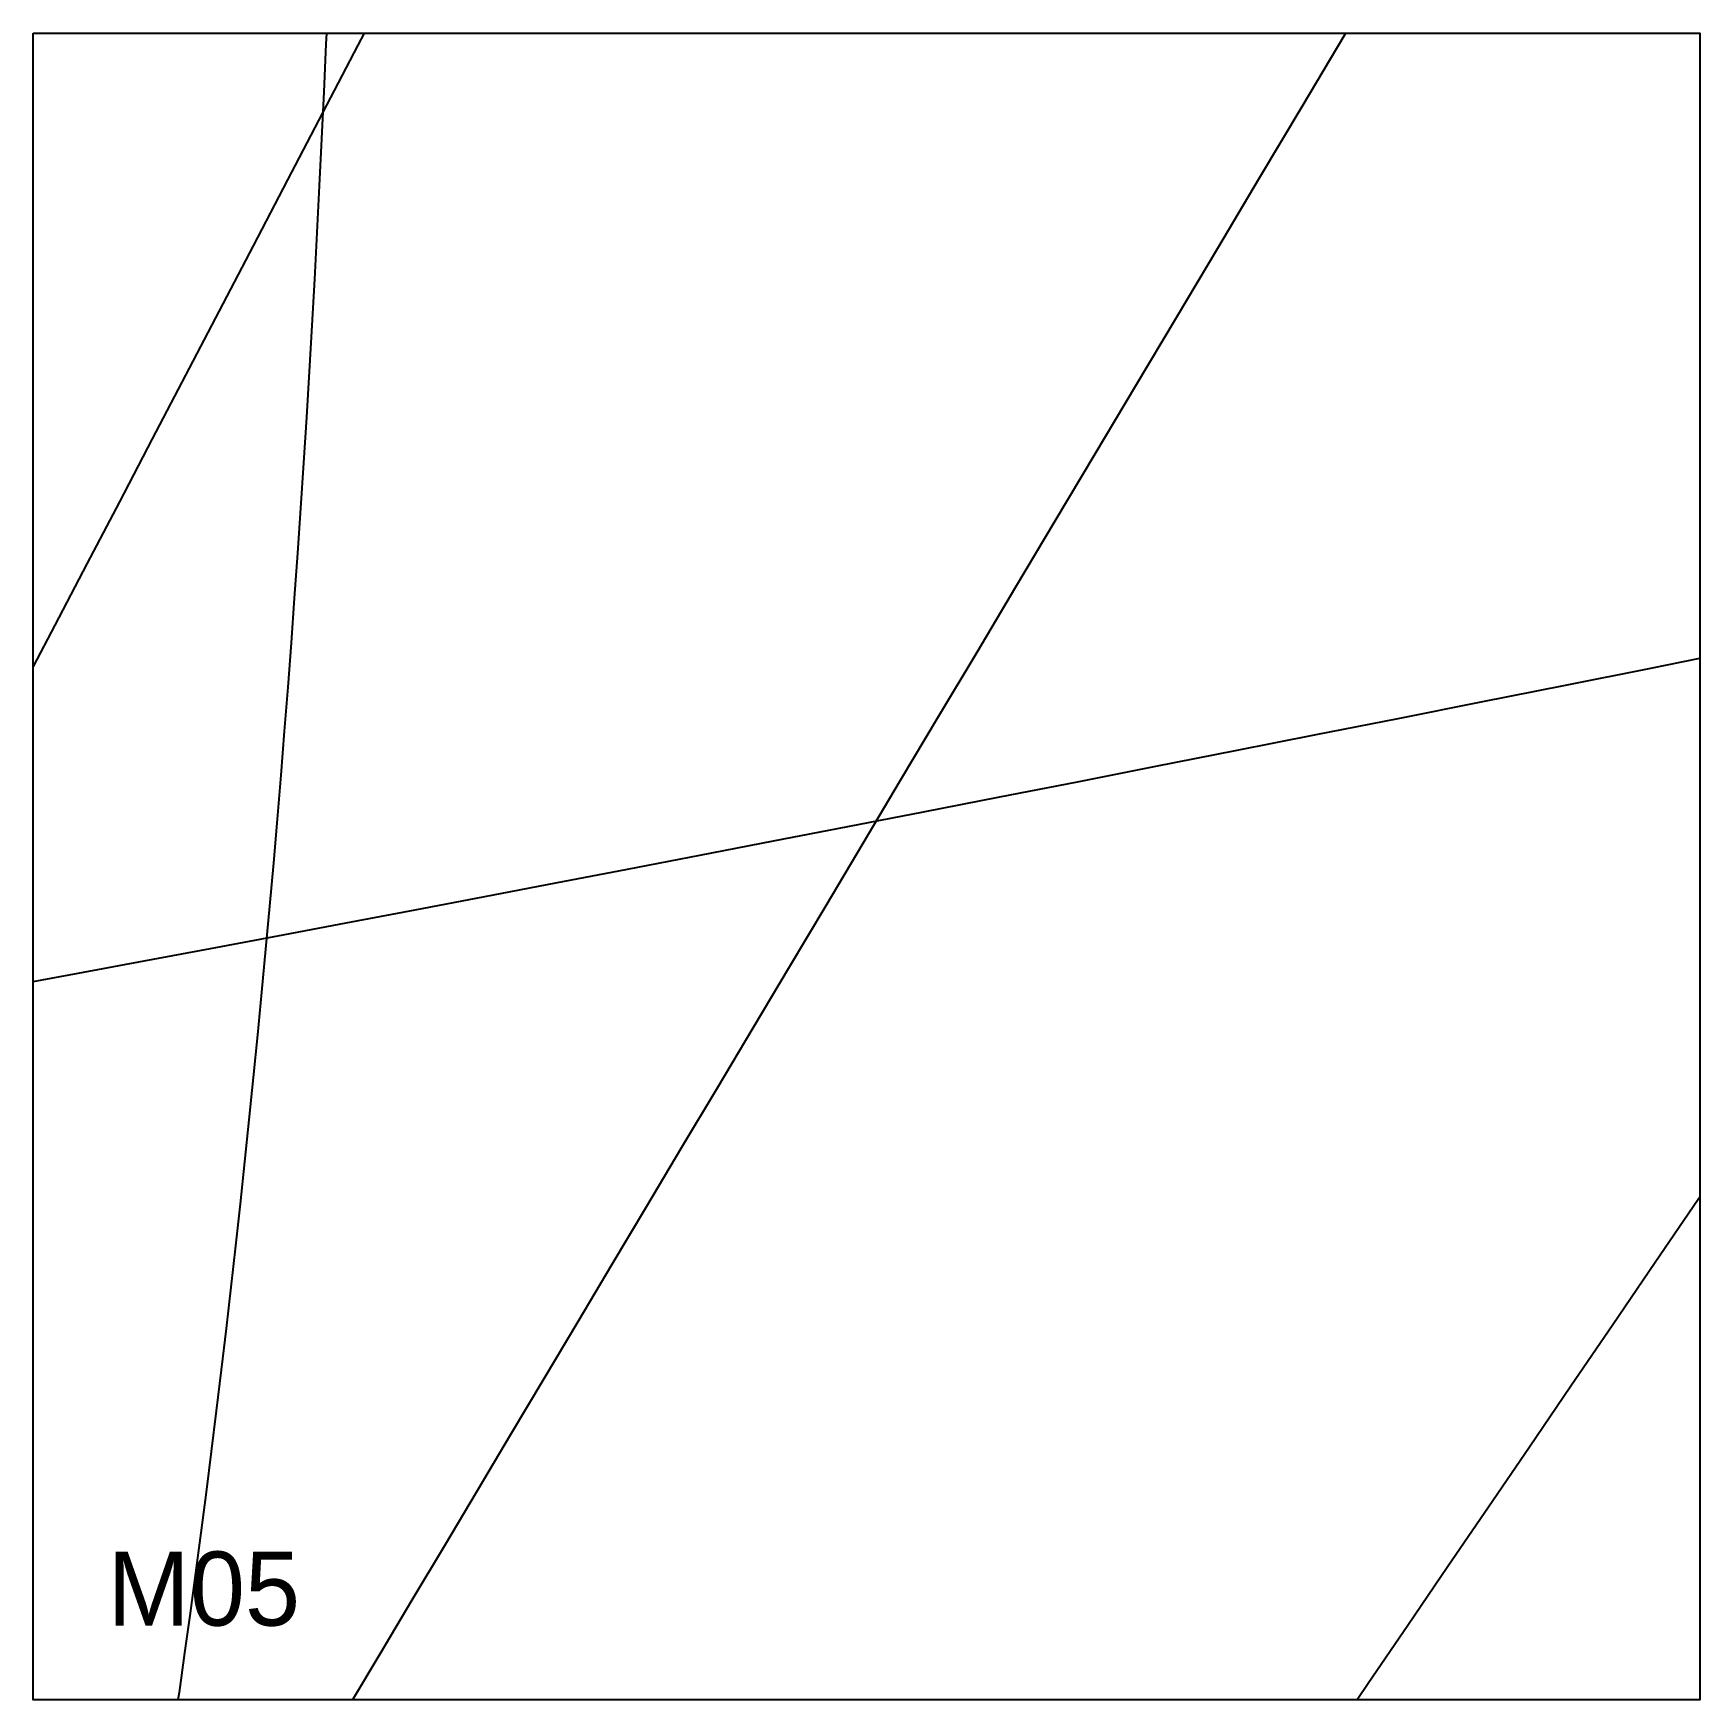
# Model space of a CAD drawing. Header units: millimetres. Extents: x 0 to 900, y 0 to 900.
import ezdxf

# ---------------------------------------------------------------- set-up
doc = ezdxf.new("R2010")
doc.units = ezdxf.units.MM
for name, color, linetype in [('ASR1', 4, 'Continuous'), ('CUT', 1, 'Continuous'), ('DECL', 30, 'Continuous'), ('HOUR', 7, 'Continuous'), ('HOUR15', 9, 'Continuous'), ('HOUR30', 8, 'Continuous'), ('ID', 3, 'Continuous')]:
    doc.layers.add(name, color=color, linetype=linetype)

msp = doc.modelspace()

# ---------------------------------------------------------------- linework, layer by layer
at = {"layer": 'ASR1'}
msp.add_lwpolyline([(158.28, 900), (158.03, 894.06), (156.89, 868.43), (155.71, 842.94), (154.47, 817.57), (153.18, 792.34), (151.83, 767.23), (150.44, 742.26), (148.99, 717.4), (147.49, 692.68), (145.93, 668.08), (144.33, 643.6), (142.67, 619.25), (140.97, 595.01), (139.21, 570.89), (137.4, 546.9), (135.53, 523.02), (133.62, 499.25), (131.65, 475.6), (129.64, 452.07), (127.57, 428.64), (125.45, 405.33), (123.28, 382.13), (121.06, 359.04), (118.79, 336.06), (116.47, 313.18), (114.09, 290.42), (111.67, 267.76), (109.2, 245.2), (106.67, 222.75), (104.1, 200.4), (101.47, 178.15), (98.8, 156.01), (96.07, 133.97), (93.3, 112.02), (90.47, 90.18), (87.6, 68.44), (84.68, 46.79), (81.7, 25.24), (78.68, 3.79), (78.13, 0)], dxfattribs=at)
at = {"layer": 'CUT'}
msp.add_lwpolyline([(0, 900), (900, 900), (900, 0), (0, 0), (0, 900)], close=True, dxfattribs=at)
at = {"layer": 'DECL'}
msp.add_lwpolyline([(0, 387.83), (24.29, 392.36), (59.8, 399.01), (95.74, 405.77), (132.11, 412.63), (168.93, 419.6), (206.2, 426.68), (243.94, 433.87), (282.15, 441.18), (320.85, 448.6), (360.04, 456.15), (399.75, 463.82), (439.97, 471.62), (480.73, 479.54), (522.03, 487.6), (563.89, 495.79), (606.32, 504.12), (649.34, 512.59), (692.95, 521.21), (737.17, 529.97), (782.03, 538.88), (827.52, 547.95), (873.68, 557.17), (900, 562.45)], dxfattribs=at)
at = {"layer": 'HOUR'}
msp.add_lwpolyline([(178.62, 900), (175.25, 893.55), (156.17, 857.02), (137.33, 820.94), (118.72, 785.31), (100.33, 750.11), (82.17, 715.33), (64.23, 680.98), (46.5, 647.03), (28.97, 613.48), (11.65, 580.32), (0, 558)], dxfattribs=at)
at = {"layer": 'HOUR15'}
msp.add_lwpolyline([(708.74, 900), (708.32, 899.3), (685.09, 860.32), (662.16, 821.83), (639.52, 783.84), (617.17, 746.33), (595.1, 709.29), (573.31, 672.71), (551.78, 636.59), (530.52, 600.91), (509.52, 565.66), (488.77, 530.83), (468.26, 496.42), (448, 462.41), (427.97, 428.8), (408.18, 395.58), (388.61, 362.74), (369.27, 330.28), (350.14, 298.18), (331.23, 266.44), (312.52, 235.05), (294.02, 204), (275.73, 173.29), (257.63, 142.92), (239.72, 112.86), (222, 83.13), (204.47, 53.71), (187.12, 24.59), (172.47, 0)], dxfattribs=at)
at = {"layer": 'HOUR30'}
msp.add_lwpolyline([(900, 271.35), (899.15, 270.1), (875.97, 236.11), (853.06, 202.5), (830.41, 169.29), (808.02, 136.45), (785.88, 103.99), (763.99, 71.89), (742.35, 40.15), (720.94, 8.75), (714.97, 0)], dxfattribs=at)

# ---------------------------------------------------------------- texts
at = {"layer": 'ID'}
msp.add_text('M05', height=40, dxfattribs=at).set_placement((40, 40))

doc.saveas('drawing.dxf')
